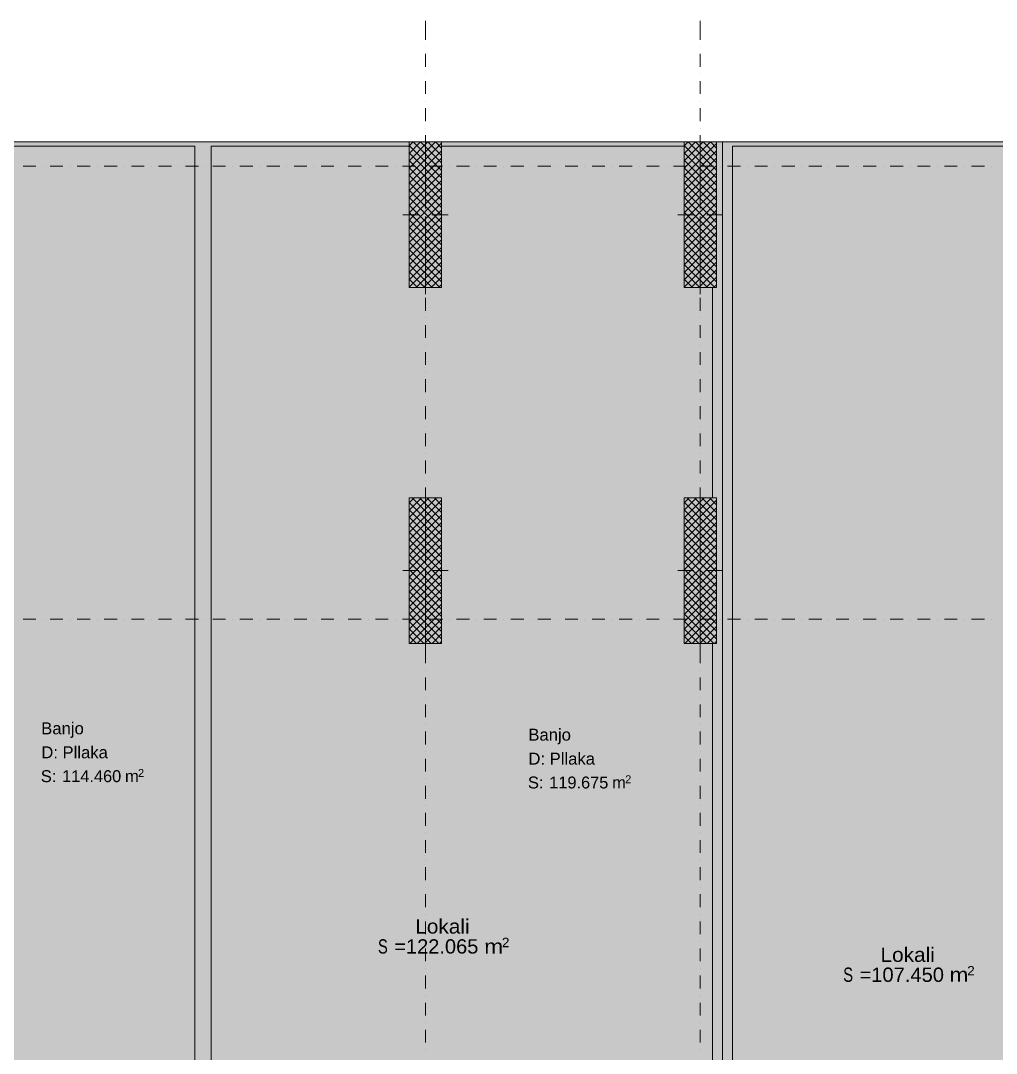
# Model space of a CAD drawing. Header units: centimetres. Extents: x -6559 to 4488, y -7535 to 372.
# Drawn here: x -2125 to -925, y -1052 to 218 of the extents above; entities that cross this region are included whole.
import ezdxf

# ---------------------------------------------------------------- set-up
doc = ezdxf.new("R2010")
doc.units = ezdxf.units.CM
for name, color, linetype in [('PDF_ - lokalet d', 7, 'Continuous'), ('PDF_A - Muret', 7, 'Continuous'), ('PDF_A - Shtyllat', 7, 'Continuous')]:
    doc.layers.add(name, color=color, linetype=linetype)
for name, color, linetype, true_color in [('PDF_2D Drafting - General', 7, 'Continuous', 0x7f7f7f), ('PDF_A - Akset', 7, 'Continuous', 0xfd4435), ('PDF_A - Fill Zone', 7, 'Continuous', 0x999999), ('PDF_A - Sutereni Polyline', 7, 'Continuous', 0x029e21)]:
    doc.layers.add(name, color=color, linetype=linetype, true_color=true_color)
doc.styles.add('PDF Arial', font='')
doc.styles.get('PDF Arial').set_extended_font_data('Arial')

msp = doc.modelspace()

# ---------------------------------------------------------------- hatches: boundary and pattern name
at = {"layer": 'PDF_2D Drafting - General', "true_color": 0xf8fdfc, "transparency": 33554559}
msp.add_hatch(color=7, dxfattribs=at).paths.add_polyline_path([(-1908.5, 68.7), (-1901.1, 68.7), (-1901.1, -1821.5), (-2493.1, -1821.5), (-2493.1, 68.7)])
at = {"layer": 'PDF_2D Drafting - General', "true_color": 0xfcfafa, "transparency": 33554559}
msp.add_hatch(color=7, dxfattribs=at).paths.add_polyline_path([(-1269.5, 68.7), (-1262, 68.7), (-1262, -1821.5), (-1901.1, -1821.5), (-1901.1, 68.7)])
at = {"layer": 'PDF_A - Muret', "transparency": 33554559}
msp.add_hatch(color=256, dxfattribs=at).paths.add_polyline_path([(-1274.4, -110.4), (-1269.5, -110.4), (-1269.5, 63.7), (-1249.6, 63.7), (-1249.6, -1065.4), (-1274.4, -1065.4), (-1274.4, -548.1), (-1269.5, -548.1), (-1269.5, -369), (-1274.4, -369)])

# ---------------------------------------------------------------- linework, layer by layer
at = {"layer": 'PDF_ - lokalet d', "color": 7, "true_color": 0xffffff, "transparency": 33554559}
for points in [[(-1901.1, -1816.4), (-2501.9, -1824.2), (-1901.1, 63.6), (-2500.3, 71.4)], [(-1274.4, -1823.8), (-1902.7, -1832), (-1274.4, 55.5), (-1901.1, 63.6)], [(-699.4, -1833), (-1263.8, -1840.3), (-699.4, 48), (-1262.2, 55.3)]]:
    msp.add_solid(points, dxfattribs=at)
at = {"layer": 'PDF_A - Akset', "lineweight": 0}
for points in [[(-1627.6, 217.9), (-1627.6, 194.5)], [(-1289.4, 217.9), (-1289.4, 194.5)], [(-1627.6, 185.8), (-1627.6, 185.8)], [(-1289.4, 185.8), (-1289.4, 185.8)], [(-1627.6, 177), (-1627.6, 161.2)], [(-1289.4, 177), (-1289.4, 161.2)], [(-1627.6, 152.4), (-1627.6, 152.4)], [(-1289.4, 152.4), (-1289.4, 152.4)], [(-1627.6, 143.7), (-1627.6, 127.9)], [(-1289.4, 143.7), (-1289.4, 127.9)], [(-1627.6, 119.1), (-1627.6, 119.1)], [(-1289.4, 119.1), (-1289.4, 119.1)], [(-1627.6, 110.3), (-1627.6, 94.5)], [(-1289.4, 110.3), (-1289.4, 94.5)], [(-1627.6, 85.8), (-1627.6, 85.8)], [(-1627.6, 77), (-1627.6, 61.2)], [(-1289.4, 85.8), (-1289.4, 85.8)], [(-1289.4, 77), (-1289.4, 61.2)], [(-1627.6, 52.4), (-1627.6, 52.4)], [(-1289.4, 52.4), (-1289.4, 52.4)], [(-2106.7, 38.9), (-2122.5, 38.9)], [(-2098, 38.9), (-2098, 38.9)], [(-2073.4, 38.9), (-2089.2, 38.9)], [(-2064.6, 38.9), (-2064.6, 38.9)], [(-2040.1, 38.9), (-2055.9, 38.9)], [(-2031.3, 38.9), (-2031.3, 38.9)], [(-2006.7, 38.9), (-2022.5, 38.9)], [(-1997.9, 38.9), (-1997.9, 38.9)], [(-1973.4, 38.9), (-1989.2, 38.9)], [(-1964.6, 38.9), (-1964.6, 38.9)], [(-1940, 38.9), (-1955.8, 38.9)], [(-1931.3, 38.9), (-1931.3, 38.9)], [(-1906.7, 38.9), (-1922.5, 38.9)], [(-1897.9, 38.9), (-1897.9, 38.9)], [(-1873.4, 38.9), (-1889.2, 38.9)], [(-1864.6, 38.9), (-1864.6, 38.9)], [(-1840, 38.9), (-1855.8, 38.9)], [(-1831.2, 38.9), (-1831.2, 38.9)], [(-1806.7, 38.9), (-1822.5, 38.9)], [(-1797.9, 38.9), (-1797.9, 38.9)], [(-1773.3, 38.9), (-1789.1, 38.9)], [(-1764.6, 38.9), (-1764.6, 38.9)], [(-1740, 38.9), (-1755.8, 38.9)], [(-1731.2, 38.9), (-1731.2, 38.9)], [(-1706.7, 38.9), (-1722.5, 38.9)], [(-1697.9, 38.9), (-1697.9, 38.9)], [(-1673.3, 38.9), (-1689.1, 38.9)], [(-1664.6, 38.9), (-1664.6, 38.9)], [(-1640, 38.9), (-1655.8, 38.9)], [(-1631.2, 38.9), (-1631.2, 38.9)], [(-1627.6, 43.6), (-1627.6, 27.8)], [(-1606.6, 38.9), (-1622.4, 38.9)], [(-1597.9, 38.9), (-1597.9, 38.9)], [(-1573.3, 38.9), (-1589.1, 38.9)], [(-1564.5, 38.9), (-1564.5, 38.9)], [(-1540, 38.9), (-1555.8, 38.9)], [(-1531.2, 38.9), (-1531.2, 38.9)], [(-1506.6, 38.9), (-1522.4, 38.9)], [(-1497.9, 38.9), (-1497.9, 38.9)], [(-1473.3, 38.9), (-1489.1, 38.9)], [(-1464.5, 38.9), (-1464.5, 38.9)], [(-1440, 38.9), (-1455.7, 38.9)], [(-1431.2, 38.9), (-1431.2, 38.9)], [(-1406.6, 38.9), (-1422.4, 38.9)], [(-1397.8, 38.9), (-1397.8, 38.9)], [(-1373.3, 38.9), (-1389.1, 38.9)], [(-1364.5, 38.9), (-1364.5, 38.9)], [(-1339.9, 38.9), (-1355.7, 38.9)], [(-1331.2, 38.9), (-1331.2, 38.9)], [(-1306.6, 38.9), (-1322.4, 38.9)], [(-1297.8, 38.9), (-1297.8, 38.9)], [(-1289.4, 43.6), (-1289.4, 27.8)], [(-1273.3, 38.9), (-1289, 38.9)], [(-1264.5, 38.9), (-1264.5, 38.9)], [(-1239.9, 38.9), (-1255.7, 38.9)], [(-1231.1, 38.9), (-1231.1, 38.9)], [(-1206.6, 38.9), (-1222.4, 38.9)], [(-1197.8, 38.9), (-1197.8, 38.9)], [(-1173.2, 38.9), (-1189, 38.9)], [(-1164.5, 38.9), (-1164.5, 38.9)], [(-1139.9, 38.9), (-1155.7, 38.9)], [(-1131.1, 38.9), (-1131.1, 38.9)], [(-1106.6, 38.9), (-1122.3, 38.9)], [(-1097.8, 38.9), (-1097.8, 38.9)], [(-1073.2, 38.9), (-1089, 38.9)], [(-1064.4, 38.9), (-1064.4, 38.9)], [(-1039.9, 38.9), (-1055.7, 38.9)], [(-1031.1, 38.9), (-1031.1, 38.9)], [(-1006.5, 38.9), (-1022.3, 38.9)], [(-997.8, 38.9), (-997.8, 38.9)], [(-973.2, 38.9), (-989, 38.9)], [(-964.4, 38.9), (-964.4, 38.9)], [(-939.9, 38.9), (-955.7, 38.9)], [(-931.1, 38.9), (-931.1, 38.9)], [(-1627.6, 19.1), (-1627.6, 19.1)], [(-1289.4, 19.1), (-1289.4, 19.1)], [(-1627.6, 10.3), (-1627.6, -5.5)], [(-1289.4, 10.3), (-1289.4, -5.5)], [(-1627.6, -14.3), (-1627.6, -14.3)], [(-1627.6, -23), (-1627.6, -38.8)], [(-1289.4, -14.3), (-1289.4, -14.3)], [(-1289.4, -23), (-1289.4, -38.8)], [(-1627.6, -47.6), (-1627.6, -47.6)], [(-1289.4, -47.6), (-1289.4, -47.6)], [(-1627.6, -56.4), (-1627.6, -72.2)], [(-1289.4, -56.4), (-1289.4, -72.2)], [(-1627.6, -80.9), (-1627.6, -80.9)], [(-1289.4, -80.9), (-1289.4, -80.9)], [(-1627.6, -89.7), (-1627.6, -105.5)], [(-1289.4, -89.7), (-1289.4, -105.5)], [(-1627.6, -114.3), (-1627.6, -114.3)], [(-1289.4, -114.3), (-1289.4, -114.3)], [(-1627.6, -123.1), (-1627.6, -138.8)], [(-1289.4, -123.1), (-1289.4, -138.8)], [(-1627.6, -147.6), (-1627.6, -147.6)], [(-1289.4, -147.6), (-1289.4, -147.6)], [(-1627.6, -156.4), (-1627.6, -172.2)], [(-1289.4, -156.4), (-1289.4, -172.2)], [(-1627.6, -181), (-1627.6, -181)], [(-1627.6, -189.7), (-1627.6, -205.5)], [(-1289.4, -181), (-1289.4, -181)], [(-1289.4, -189.7), (-1289.4, -205.5)], [(-1627.6, -214.3), (-1627.6, -214.3)], [(-1289.4, -214.3), (-1289.4, -214.3)], [(-1627.6, -223.1), (-1627.6, -238.9)], [(-1289.4, -223.1), (-1289.4, -238.9)], [(-1627.6, -247.6), (-1627.6, -247.6)], [(-1289.4, -247.6), (-1289.4, -247.6)], [(-1627.6, -256.4), (-1627.6, -272.2)], [(-1289.4, -256.4), (-1289.4, -272.2)], [(-1627.6, -281), (-1627.6, -281)], [(-1627.6, -289.8), (-1627.6, -305.5)], [(-1289.4, -281), (-1289.4, -281)], [(-1289.4, -289.8), (-1289.4, -305.5)], [(-1627.6, -314.3), (-1627.6, -314.3)], [(-1289.4, -314.3), (-1289.4, -314.3)], [(-1627.6, -323.1), (-1627.6, -338.9)], [(-1289.4, -323.1), (-1289.4, -338.9)], [(-1627.6, -347.7), (-1627.6, -347.7)], [(-1289.4, -347.7), (-1289.4, -347.7)], [(-1627.6, -356.4), (-1627.6, -372.2)], [(-1289.4, -356.4), (-1289.4, -372.2)], [(-1627.6, -381), (-1627.6, -381)], [(-1289.4, -381), (-1289.4, -381)], [(-1627.6, -389.8), (-1627.6, -405.6)], [(-1289.4, -389.8), (-1289.4, -405.6)], [(-1627.6, -414.3), (-1627.6, -414.3)], [(-1289.4, -414.3), (-1289.4, -414.3)], [(-1627.6, -423.1), (-1627.6, -438.9)], [(-1289.4, -423.1), (-1289.4, -438.9)], [(-1627.6, -447.7), (-1627.6, -447.7)], [(-1627.6, -456.5), (-1627.6, -472.2)], [(-1289.4, -447.7), (-1289.4, -447.7)], [(-1289.4, -456.5), (-1289.4, -472.2)], [(-1627.6, -481), (-1627.6, -481)], [(-1289.4, -481), (-1289.4, -481)], [(-1627.6, -489.8), (-1627.6, -505.6)], [(-1289.4, -489.8), (-1289.4, -505.6)], [(-2106.7, -518.2), (-2122.5, -518.2)], [(-2098, -518.2), (-2098, -518.2)], [(-2073.4, -518.2), (-2089.2, -518.2)], [(-2064.6, -518.2), (-2064.6, -518.2)], [(-2040.1, -518.2), (-2055.9, -518.2)], [(-2031.3, -518.2), (-2031.3, -518.2)], [(-2006.7, -518.2), (-2022.5, -518.2)], [(-1997.9, -518.2), (-1997.9, -518.2)], [(-1973.4, -518.2), (-1989.2, -518.2)], [(-1964.6, -518.2), (-1964.6, -518.2)], [(-1940, -518.2), (-1955.8, -518.2)], [(-1931.3, -518.2), (-1931.3, -518.2)], [(-1906.7, -518.2), (-1922.5, -518.2)], [(-1897.9, -518.2), (-1897.9, -518.2)], [(-1873.4, -518.2), (-1889.2, -518.2)], [(-1864.6, -518.2), (-1864.6, -518.2)], [(-1840, -518.2), (-1855.8, -518.2)], [(-1831.2, -518.2), (-1831.2, -518.2)], [(-1806.7, -518.2), (-1822.5, -518.2)], [(-1797.9, -518.2), (-1797.9, -518.2)], [(-1773.3, -518.2), (-1789.1, -518.2)], [(-1764.6, -518.2), (-1764.6, -518.2)], [(-1740, -518.2), (-1755.8, -518.2)], [(-1731.2, -518.2), (-1731.2, -518.2)], [(-1706.7, -518.2), (-1722.5, -518.2)], [(-1697.9, -518.2), (-1697.9, -518.2)], [(-1673.3, -518.2), (-1689.1, -518.2)], [(-1664.6, -518.2), (-1664.6, -518.2)], [(-1640, -518.2), (-1655.8, -518.2)], [(-1631.2, -518.2), (-1631.2, -518.2)], [(-1627.6, -514.4), (-1627.6, -514.4)], [(-1606.6, -518.2), (-1622.4, -518.2)], [(-1597.9, -518.2), (-1597.9, -518.2)], [(-1573.3, -518.2), (-1589.1, -518.2)], [(-1564.5, -518.2), (-1564.5, -518.2)], [(-1540, -518.2), (-1555.8, -518.2)], [(-1531.2, -518.2), (-1531.2, -518.2)], [(-1506.6, -518.2), (-1522.4, -518.2)], [(-1497.9, -518.2), (-1497.9, -518.2)], [(-1473.3, -518.2), (-1489.1, -518.2)], [(-1464.5, -518.2), (-1464.5, -518.2)], [(-1440, -518.2), (-1455.7, -518.2)], [(-1431.2, -518.2), (-1431.2, -518.2)], [(-1406.6, -518.2), (-1422.4, -518.2)], [(-1397.8, -518.2), (-1397.8, -518.2)], [(-1373.3, -518.2), (-1389.1, -518.2)], [(-1364.5, -518.2), (-1364.5, -518.2)], [(-1339.9, -518.2), (-1355.7, -518.2)], [(-1331.2, -518.2), (-1331.2, -518.2)], [(-1306.6, -518.2), (-1322.4, -518.2)], [(-1297.8, -518.2), (-1297.8, -518.2)], [(-1289.4, -514.4), (-1289.4, -514.4)], [(-1273.3, -518.2), (-1289, -518.2)], [(-1264.5, -518.2), (-1264.5, -518.2)], [(-1239.9, -518.2), (-1255.7, -518.2)], [(-1231.1, -518.2), (-1231.1, -518.2)], [(-1206.6, -518.2), (-1222.4, -518.2)], [(-1197.8, -518.2), (-1197.8, -518.2)], [(-1173.2, -518.2), (-1189, -518.2)], [(-1164.5, -518.2), (-1164.5, -518.2)], [(-1139.9, -518.2), (-1155.7, -518.2)], [(-1131.1, -518.2), (-1131.1, -518.2)], [(-1106.6, -518.2), (-1122.3, -518.2)], [(-1097.8, -518.2), (-1097.8, -518.2)], [(-1073.2, -518.2), (-1089, -518.2)], [(-1064.4, -518.2), (-1064.4, -518.2)], [(-1039.9, -518.2), (-1055.7, -518.2)], [(-1031.1, -518.2), (-1031.1, -518.2)], [(-1006.5, -518.2), (-1022.3, -518.2)], [(-997.8, -518.2), (-997.8, -518.2)], [(-973.2, -518.2), (-989, -518.2)], [(-964.4, -518.2), (-964.4, -518.2)], [(-939.9, -518.2), (-955.7, -518.2)], [(-931.1, -518.2), (-931.1, -518.2)], [(-1627.6, -523.1), (-1627.6, -538.9)], [(-1289.4, -523.1), (-1289.4, -538.9)], [(-1627.6, -547.7), (-1627.6, -547.7)], [(-1627.6, -556.5), (-1627.6, -572.3)], [(-1289.4, -547.7), (-1289.4, -547.7)], [(-1289.4, -556.5), (-1289.4, -572.3)], [(-1627.6, -581), (-1627.6, -581)], [(-1289.4, -581), (-1289.4, -581)], [(-1627.6, -589.8), (-1627.6, -605.6)], [(-1289.4, -589.8), (-1289.4, -605.6)], [(-1627.6, -614.4), (-1627.6, -614.4)], [(-1289.4, -614.4), (-1289.4, -614.4)], [(-1627.6, -623.2), (-1627.6, -638.9)], [(-1289.4, -623.2), (-1289.4, -638.9)], [(-1627.6, -647.7), (-1627.6, -647.7)], [(-1289.4, -647.7), (-1289.4, -647.7)], [(-1627.6, -656.5), (-1627.6, -672.3)], [(-1289.4, -656.5), (-1289.4, -672.3)], [(-1627.6, -681.1), (-1627.6, -681.1)], [(-1289.4, -681.1), (-1289.4, -681.1)], [(-1627.6, -689.8), (-1627.6, -705.6)], [(-1289.4, -689.8), (-1289.4, -705.6)], [(-1627.6, -714.4), (-1627.6, -714.4)], [(-1627.6, -723.2), (-1627.6, -739)], [(-1289.4, -714.4), (-1289.4, -714.4)], [(-1289.4, -723.2), (-1289.4, -739)], [(-1627.6, -747.7), (-1627.6, -747.7)], [(-1289.4, -747.7), (-1289.4, -747.7)], [(-1627.6, -756.5), (-1627.6, -772.3)], [(-1289.4, -756.5), (-1289.4, -772.3)], [(-1627.6, -781.1), (-1627.6, -781.1)], [(-1289.4, -781.1), (-1289.4, -781.1)], [(-1627.6, -789.9), (-1627.6, -805.6)], [(-1289.4, -789.9), (-1289.4, -805.6)], [(-1627.6, -814.4), (-1627.6, -814.4)], [(-1627.6, -823.2), (-1627.6, -839)], [(-1289.4, -814.4), (-1289.4, -814.4)], [(-1289.4, -823.2), (-1289.4, -839)], [(-1627.6, -847.8), (-1627.6, -847.8)], [(-1289.4, -847.8), (-1289.4, -847.8)], [(-1627.6, -856.5), (-1627.6, -872.3)], [(-1289.4, -856.5), (-1289.4, -872.3)], [(-1627.6, -881.1), (-1627.6, -881.1)], [(-1289.4, -881.1), (-1289.4, -881.1)], [(-1627.6, -889.9), (-1627.6, -905.7)], [(-1289.4, -889.9), (-1289.4, -905.7)], [(-1627.6, -914.4), (-1627.6, -914.4)], [(-1289.4, -914.4), (-1289.4, -914.4)], [(-1627.6, -923.2), (-1627.6, -939)], [(-1289.4, -923.2), (-1289.4, -939)], [(-1627.6, -947.8), (-1627.6, -947.8)], [(-1289.4, -947.8), (-1289.4, -947.8)], [(-1627.6, -956.5), (-1627.6, -972.3)], [(-1289.4, -956.5), (-1289.4, -972.3)], [(-1627.6, -981.1), (-1627.6, -981.1)], [(-1627.6, -989.9), (-1627.6, -1005.7)], [(-1289.4, -981.1), (-1289.4, -981.1)], [(-1289.4, -989.9), (-1289.4, -1005.7)], [(-1627.6, -1014.5), (-1627.6, -1014.5)], [(-1289.4, -1014.5), (-1289.4, -1014.5)], [(-1627.6, -1023.2), (-1627.6, -1039)], [(-1289.4, -1023.2), (-1289.4, -1039)], [(-1627.6, -1047.8), (-1627.6, -1047.8)], [(-1289.4, -1047.8), (-1289.4, -1047.8)]]:
    msp.add_lwpolyline(points, dxfattribs=at)
at = {"layer": 'PDF_A - Fill Zone', "lineweight": 0}
for points in [[(-2697, 68.7), (-1262, 68.7)], [(-1262, 68.7), (-1262, -1821.5)], [(-1262, -1821.5), (-1262, 68.7)], [(-1262, 68.7), (-699.4, 68.7)]]:
    msp.add_lwpolyline(points, dxfattribs=at)
at = {"layer": 'PDF_A - Fill Zone', "color": 254, "true_color": 0xcccccc, "transparency": 33554559}
msp.add_solid([(-2697, 68.7), (-1262, 68.7), (-2697, -1821.5), (-1262, -1821.5)], dxfattribs=at)
at = {"layer": 'PDF_A - Fill Zone', "color": 7, "true_color": 0xfbf7f7, "transparency": 33554559}
msp.add_solid([(-699.4, 68.7), (-699.4, -1821.5), (-1262, 68.7), (-1262, -1821.5)], dxfattribs=at)
at = {"layer": 'PDF_A - Muret', "lineweight": 0}
for points in [[(-1647.5, 68.7), (-2194.6, 68.7)], [(-2194.6, 63.7), (-1911, 63.7)], [(-1911, 63.7), (-1911, -1821.5)], [(-1891.1, 63.7), (-1647.5, 63.7)], [(-1891.1, -1065.4), (-1891.1, 63.7)], [(-1309.3, 68.7), (-1607.7, 68.7)], [(-1607.7, 63.7), (-1309.3, 63.7)], [(-757.1, 68.7), (-1269.5, 68.7)], [(-1249.6, -1065.4), (-1249.6, 63.7)], [(-1249.6, 63.7), (-757.1, 63.7)], [(-1274.4, -110.4), (-1274.4, -369)], [(-1274.4, -548.1), (-1274.4, -1065.4)]]:
    msp.add_lwpolyline(points, dxfattribs=at)
at = {"layer": 'PDF_A - Muret', "transparency": 33554559}
for points in [[(-2194.6, 68.7), (-1647.5, 68.7), (-2194.6, 63.7), (-1647.5, 63.7)], [(-1911, 63.7), (-1891.1, 63.7), (-1911, -1821.5), (-1891.1, -1821.5)], [(-1607.7, 68.7), (-1309.3, 68.7), (-1607.7, 63.7), (-1309.3, 63.7)], [(-1269.5, 63.7), (-1269.5, 68.7), (-757.1, 63.7), (-757.1, 68.7)]]:
    msp.add_solid(points, dxfattribs=at)
at = {"layer": 'PDF_A - Shtyllat', "lineweight": 0}
for points in [[(-1627.6, -12.9), (-1627.6, 76.7)], [(-1289.4, -12.9), (-1289.4, 76.7)], [(-1647.5, 36.5), (-1615.2, 68.7)], [(-1647.5, 45.6), (-1624.4, 68.7)], [(-1647.5, 54.7), (-1633.5, 68.7)], [(-1647.5, 63.9), (-1642.7, 68.7)], [(-1647.5, -110.4), (-1647.5, 68.7)], [(-1647.5, 68.7), (-1607.7, 68.7)], [(-1647.5, 27.3), (-1607.7, 67.1)], [(-1607.7, 24.6), (-1647.5, 64.4)], [(-1607.7, 33.7), (-1642.7, 68.7)], [(-1607.7, 42.9), (-1633.5, 68.7)], [(-1607.7, 52), (-1624.4, 68.7)], [(-1607.7, 61.2), (-1615.2, 68.7)], [(-1607.7, 68.7), (-1607.7, -110.4)], [(-1309.3, 36.3), (-1276.9, 68.7)], [(-1309.3, 45.5), (-1286, 68.7)], [(-1309.3, 54.6), (-1295.2, 68.7)], [(-1309.3, 63.8), (-1304.3, 68.7)], [(-1309.3, -110.4), (-1309.3, 68.7)], [(-1309.3, 68.7), (-1269.5, 68.7)], [(-1309.3, 27.2), (-1269.5, 67)], [(-1269.5, 24.7), (-1309.3, 64.5)], [(-1269.5, 33.9), (-1304.3, 68.7)], [(-1269.5, 43), (-1295.2, 68.7)], [(-1269.5, 52.1), (-1286, 68.7)], [(-1269.5, 61.3), (-1276.9, 68.7)], [(-1269.5, 68.7), (-1269.5, -110.4)], [(-1647.5, 18.2), (-1607.7, 58)], [(-1607.7, 15.4), (-1647.5, 55.2)], [(-1309.3, 18.1), (-1269.5, 57.8)], [(-1269.5, 15.6), (-1309.3, 55.4)], [(-1647.5, 9), (-1607.7, 48.8)], [(-1607.7, 6.3), (-1647.5, 46.1)], [(-1647.5, -0.1), (-1607.7, 39.7)], [(-1309.3, 8.9), (-1269.5, 48.7)], [(-1269.5, 6.4), (-1309.3, 46.2)], [(-1309.3, -0.2), (-1269.5, 39.6)], [(-1607.7, -2.8), (-1647.5, 36.9)], [(-1647.5, -9.3), (-1607.7, 30.5)], [(-1607.7, -12), (-1647.5, 27.8)], [(-1269.5, -2.7), (-1309.3, 37.1)], [(-1309.3, -9.4), (-1269.5, 30.4)], [(-1269.5, -11.9), (-1309.3, 27.9)], [(-1647.5, -18.4), (-1607.7, 21.4)], [(-1607.7, -21.1), (-1647.5, 18.7)], [(-1309.3, -18.5), (-1269.5, 21.3)], [(-1269.5, -21), (-1309.3, 18.8)], [(-1647.5, -27.6), (-1607.7, 12.2)], [(-1607.7, -30.3), (-1647.5, 9.5)], [(-1647.5, -36.7), (-1607.7, 3.1)], [(-1607.7, -39.4), (-1647.5, 0.4)], [(-1309.3, -27.7), (-1269.5, 12.1)], [(-1269.5, -30.2), (-1309.3, 9.6)], [(-1309.3, -36.8), (-1269.5, 3)], [(-1269.5, -39.3), (-1309.3, 0.5)], [(-1647.5, -45.8), (-1607.7, -6)], [(-1607.7, -48.6), (-1647.5, -8.8)], [(-1309.3, -46), (-1269.5, -6.2)], [(-1269.5, -48.4), (-1309.3, -8.7)], [(-1635.5, -20.8), (-1655.4, -20.8)], [(-1647.5, -55), (-1607.7, -15.2)], [(-1607.7, -57.7), (-1647.5, -17.9)], [(-1647.5, -64.1), (-1607.7, -24.3)], [(-1627.6, -20.8), (-1627.6, -20.8)], [(-1619.6, -20.8), (-1599.7, -20.8)], [(-1297.3, -20.8), (-1317.2, -20.8)], [(-1309.3, -55.1), (-1269.5, -15.3)], [(-1269.5, -57.6), (-1309.3, -17.8)], [(-1309.3, -64.2), (-1269.5, -24.5)], [(-1289.4, -20.8), (-1289.4, -20.8)], [(-1281.4, -20.8), (-1261.5, -20.8)], [(-1607.7, -66.9), (-1647.5, -27.1)], [(-1647.5, -73.3), (-1607.7, -33.5)], [(-1607.7, -76), (-1647.5, -36.2)], [(-1627.6, -28.8), (-1627.6, -118.3)], [(-1269.5, -66.7), (-1309.3, -26.9)], [(-1309.3, -73.4), (-1269.5, -33.6)], [(-1269.5, -75.9), (-1309.3, -36.1)], [(-1289.4, -28.8), (-1289.4, -118.3)], [(-1647.5, -82.4), (-1607.7, -42.6)], [(-1607.7, -85.1), (-1647.5, -45.4)], [(-1309.3, -82.5), (-1269.5, -42.7)], [(-1269.5, -85), (-1309.3, -45.2)], [(-1647.5, -91.6), (-1607.7, -51.8)], [(-1607.7, -94.3), (-1647.5, -54.5)], [(-1647.5, -100.7), (-1607.7, -60.9)], [(-1309.3, -91.7), (-1269.5, -51.9)], [(-1269.5, -94.2), (-1309.3, -54.4)], [(-1309.3, -100.8), (-1269.5, -61)], [(-1607.7, -103.4), (-1647.5, -63.6)], [(-1647.5, -109.9), (-1607.7, -70.1)], [(-1609.9, -110.4), (-1647.5, -72.8)], [(-1269.5, -103.3), (-1309.3, -63.5)], [(-1309.3, -110), (-1269.5, -70.2)], [(-1271.6, -110.4), (-1309.3, -72.7)], [(-1619.1, -110.4), (-1647.5, -81.9)], [(-1638.8, -110.4), (-1607.7, -79.2)], [(-1629.7, -110.4), (-1607.7, -88.3)], [(-1280.7, -110.4), (-1309.3, -81.8)], [(-1300.5, -110.4), (-1269.5, -79.3)], [(-1291.3, -110.4), (-1269.5, -88.5)], [(-1628.2, -110.4), (-1647.5, -91.1)], [(-1637.3, -110.4), (-1647.5, -100.2)], [(-1620.5, -110.4), (-1607.7, -97.5)], [(-1289.9, -110.4), (-1309.3, -91)], [(-1299, -110.4), (-1309.3, -100.1)], [(-1282.2, -110.4), (-1269.5, -97.6)], [(-1646.5, -110.4), (-1647.5, -109.4)], [(-1607.7, -110.4), (-1647.5, -110.4)], [(-1611.4, -110.4), (-1607.7, -106.6)], [(-1308.1, -110.4), (-1309.3, -109.2)], [(-1269.5, -110.4), (-1309.3, -110.4)], [(-1273.1, -110.4), (-1269.5, -106.8)], [(-1627.6, -450.6), (-1627.6, -361)], [(-1289.4, -450.6), (-1289.4, -361)], [(-1647.5, -402.5), (-1614, -369)], [(-1647.5, -393.3), (-1623.2, -369)], [(-1647.5, -384.2), (-1632.3, -369)], [(-1647.5, -375), (-1641.4, -369)], [(-1647.5, -548.1), (-1647.5, -369)], [(-1647.5, -369), (-1607.7, -369)], [(-1647.5, -411.6), (-1607.7, -371.8)], [(-1607.7, -414.3), (-1647.5, -374.6)], [(-1647.5, -420.8), (-1607.7, -381)], [(-1607.7, -405.2), (-1643.9, -369)], [(-1607.7, -396.1), (-1634.7, -369)], [(-1607.7, -386.9), (-1625.6, -369)], [(-1607.7, -377.8), (-1616.5, -369)], [(-1607.7, -369), (-1607.7, -548.1)], [(-1309.3, -402.6), (-1275.7, -369)], [(-1309.3, -393.5), (-1284.8, -369)], [(-1309.3, -384.3), (-1293.9, -369)], [(-1309.3, -375.2), (-1303.1, -369)], [(-1309.3, -548.1), (-1309.3, -369)], [(-1309.3, -369), (-1269.5, -369)], [(-1309.3, -411.7), (-1269.5, -371.9)], [(-1269.5, -414.2), (-1309.3, -374.4)], [(-1269.5, -405.1), (-1305.5, -369)], [(-1269.5, -395.9), (-1296.4, -369)], [(-1269.5, -386.8), (-1287.3, -369)], [(-1269.5, -377.7), (-1278.1, -369)], [(-1269.5, -369), (-1269.5, -548.1)], [(-1607.7, -423.5), (-1647.5, -383.7)], [(-1647.5, -429.9), (-1607.7, -390.1)], [(-1607.7, -432.6), (-1647.5, -392.8)], [(-1309.3, -420.9), (-1269.5, -381.1)], [(-1269.5, -423.4), (-1309.3, -383.6)], [(-1309.3, -430), (-1269.5, -390.2)], [(-1269.5, -432.5), (-1309.3, -392.7)], [(-1647.5, -439.1), (-1607.7, -399.3)], [(-1607.7, -441.8), (-1647.5, -402)], [(-1309.3, -439.2), (-1269.5, -399.4)], [(-1269.5, -441.7), (-1309.3, -401.9)], [(-1647.5, -448.2), (-1607.7, -408.4)], [(-1607.7, -450.9), (-1647.5, -411.1)], [(-1647.5, -457.3), (-1607.7, -417.6)], [(-1309.3, -448.3), (-1269.5, -408.5)], [(-1269.5, -450.8), (-1309.3, -411)], [(-1309.3, -457.5), (-1269.5, -417.7)], [(-1607.7, -460.1), (-1647.5, -420.3)], [(-1647.5, -466.5), (-1607.7, -426.7)], [(-1607.7, -469.2), (-1647.5, -429.4)], [(-1269.5, -460), (-1309.3, -420.2)], [(-1309.3, -466.6), (-1269.5, -426.8)], [(-1269.5, -469.1), (-1309.3, -429.3)], [(-1647.5, -475.6), (-1607.7, -435.8)], [(-1607.7, -478.4), (-1647.5, -438.6)], [(-1309.3, -475.8), (-1269.5, -436)], [(-1269.5, -478.2), (-1309.3, -438.5)], [(-1647.5, -484.8), (-1607.7, -445)], [(-1607.7, -487.5), (-1647.5, -447.7)], [(-1647.5, -493.9), (-1607.7, -454.1)], [(-1607.7, -496.6), (-1647.5, -456.9)], [(-1309.3, -484.9), (-1269.5, -445.1)], [(-1269.5, -487.4), (-1309.3, -447.6)], [(-1309.3, -494), (-1269.5, -454.2)], [(-1269.5, -496.5), (-1309.3, -456.7)], [(-1635.5, -458.5), (-1655.4, -458.5)], [(-1647.5, -503.1), (-1607.7, -463.3)], [(-1607.7, -505.8), (-1647.5, -466)], [(-1627.6, -458.5), (-1627.6, -458.5)], [(-1627.6, -466.5), (-1627.6, -556)], [(-1619.6, -458.5), (-1599.7, -458.5)], [(-1297.3, -458.5), (-1317.2, -458.5)], [(-1309.3, -503.2), (-1269.5, -463.4)], [(-1269.5, -505.7), (-1309.3, -465.9)], [(-1289.4, -458.5), (-1289.4, -458.5)], [(-1289.4, -466.5), (-1289.4, -556)], [(-1281.4, -458.5), (-1261.5, -458.5)], [(-1647.5, -512.2), (-1607.7, -472.4)], [(-1607.7, -514.9), (-1647.5, -475.1)], [(-1647.5, -521.4), (-1607.7, -481.6)], [(-1309.3, -512.3), (-1269.5, -472.5)], [(-1269.5, -514.8), (-1309.3, -475)], [(-1309.3, -521.5), (-1269.5, -481.7)], [(-1607.7, -524.1), (-1647.5, -484.3)], [(-1647.5, -530.5), (-1607.7, -490.7)], [(-1607.7, -533.2), (-1647.5, -493.4)], [(-1269.5, -524), (-1309.3, -484.2)], [(-1309.3, -530.6), (-1269.5, -490.8)], [(-1269.5, -533.1), (-1309.3, -493.3)], [(-1647.5, -539.6), (-1607.7, -499.9)], [(-1607.7, -542.4), (-1647.5, -502.6)], [(-1309.3, -539.8), (-1269.5, -500)], [(-1269.5, -542.3), (-1309.3, -502.5)], [(-1611.1, -548.1), (-1647.5, -511.7)], [(-1646.8, -548.1), (-1607.7, -509)], [(-1637.6, -548.1), (-1607.7, -518.1)], [(-1272.8, -548.1), (-1309.3, -511.6)], [(-1308.4, -548.1), (-1269.5, -509.1)], [(-1299.3, -548.1), (-1269.5, -518.3)], [(-1620.3, -548.1), (-1647.5, -520.9)], [(-1629.4, -548.1), (-1647.5, -530)], [(-1628.5, -548.1), (-1607.7, -527.3)], [(-1281.9, -548.1), (-1309.3, -520.8)], [(-1291.1, -548.1), (-1309.3, -529.9)], [(-1290.1, -548.1), (-1269.5, -527.4)], [(-1638.6, -548.1), (-1647.5, -539.2)], [(-1619.3, -548.1), (-1607.7, -536.4)], [(-1610.2, -548.1), (-1607.7, -545.6)], [(-1300.2, -548.1), (-1309.3, -539)], [(-1281, -548.1), (-1269.5, -536.5)], [(-1271.8, -548.1), (-1269.5, -545.7)], [(-1607.7, -548.1), (-1647.5, -548.1)], [(-1269.5, -548.1), (-1309.3, -548.1)]]:
    msp.add_lwpolyline(points, dxfattribs=at)
at = {"layer": 'PDF_A - Shtyllat', "color": 8, "true_color": 0x7f7f7f, "transparency": 33554559}
for points in [[(-1607.7, -110.4), (-1647.5, -110.4), (-1607.7, 68.7), (-1647.5, 68.7)], [(-1269.5, -110.4), (-1309.3, -110.4), (-1269.5, 68.7), (-1309.3, 68.7)], [(-1607.7, -548.1), (-1647.5, -548.1), (-1607.7, -369), (-1647.5, -369)], [(-1269.5, -548.1), (-1309.3, -548.1), (-1269.5, -369), (-1309.3, -369)]]:
    msp.add_solid(points, dxfattribs=at)
at = {"layer": 'PDF_A - Sutereni Polyline', "lineweight": 0}
msp.add_lwpolyline([(-254.8, 68.7), (-2697, 68.7)], dxfattribs=at)

# ---------------------------------------------------------------- texts
at = {"layer": 'PDF_ - lokalet d', "attachment_point": 7, "style": 'PDF Arial'}
for s, insert, char_height in [('\\W1.001232;Banjo', (-2100.1, -664.2), 14.649), ('\\W1.001232;Banjo', (-1500.9, -672), 14.649), ('\\W1.000468;D:', (-2100, -689.3), 14.649), ('\\W1.000873;Pllaka', (-2073.9, -689.5), 14.649), ('\\W1.000468;D:', (-1500.8, -697.1), 14.649), ('\\W1.000873;Pllaka', (-1474.7, -697.3), 14.649), ('\\W1.002323;S:', (-2100.7, -718.8), 14.649), ('\\W0.983015;114.460', (-2074.4, -718.8), 14.649), ('\\W1.000269;m', (-1997.1, -718.6), 14.649), ('\\W1.001521;2', (-1981, -712.1), 9.668), ('\\W1.001521;2', (-1381.8, -719.9), 9.668), ('\\W1.002323;S:', (-1501.5, -726.6), 14.649), ('\\W0.983106;119.675', (-1475.2, -726.6), 14.649), ('\\W1.000269;m', (-1397.9, -726.4), 14.649)]:
    msp.add_mtext(s, dxfattribs=dict(at, insert=insert, char_height=char_height))
at = {"layer": 'PDF_2D Drafting - General', "color": 251, "true_color": 0x6a6a6a, "attachment_point": 7, "style": 'PDF Arial'}
for s, insert, char_height in [('\\W1.041492;Lokali', (-1640, -905.1), 17.593), ('\\W0.739259;S', (-1685.9, -929.7), 17.593), ('\\W1.002309;=122.065', (-1665.8, -929.7), 17.593), ('\\W1.031448;2', (-1533.4, -921.6), 11.611), ('\\W1.131208;m', (-1555.1, -929.4), 17.593)]:
    msp.add_mtext(s, dxfattribs=dict(at, insert=insert, char_height=char_height))
at = {"layer": 'PDF_A - Fill Zone', "color": 251, "true_color": 0x6a6a6a, "attachment_point": 7, "style": 'PDF Arial'}
for s, insert, char_height in [('\\W1.041492;Lokali', (-1067.7, -939.9), 17.593), ('\\W0.739259;S', (-1113.6, -964.5), 17.593), ('\\W1.006924;=107.450', (-1093.5, -964.5), 17.593), ('\\W1.131208;m', (-982.8, -964.2), 17.593), ('\\W1.031448;2', (-961.1, -956.4), 11.611)]:
    msp.add_mtext(s, dxfattribs=dict(at, insert=insert, char_height=char_height))

doc.saveas('drawing.dxf')
